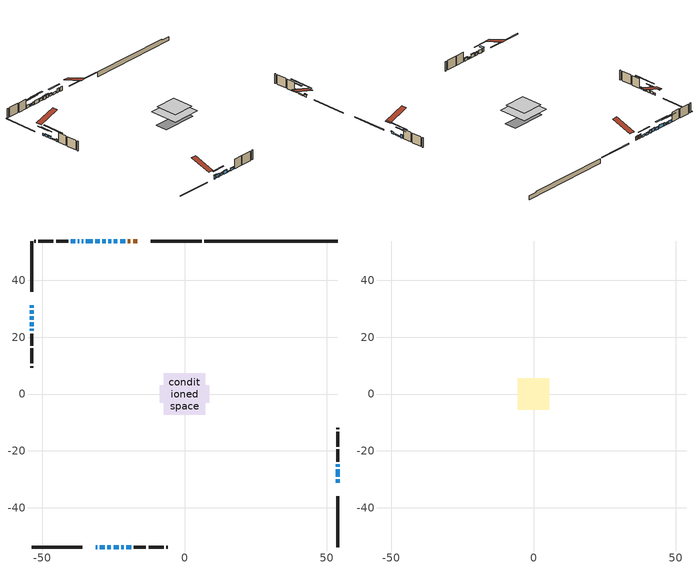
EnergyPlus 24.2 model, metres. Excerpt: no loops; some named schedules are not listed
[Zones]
conditioned space
 floor outside (Floor1 construction): -1.32,-1.32 -1.32,1.32 1.32,1.32 1.32,-1.32 z0.61
 floor outside (Floor2 construction): -0.57,-0.57 -0.57,0.57 0.57,0.57 0.57,-0.57 z0.61
 floor adiabatic (AdiabaticFloorConstruction): -7.26,-7.26 -7.26,7.26 7.26,7.26 7.26,-7.26 z3.05
 floor foundation (Slab1 construction): -8.63,-3.11 -8.63,3.11 8.63,3.11 8.63,-3.11 z-1.83
 wall outside (RimJoist1 construction): 6,53.87 -11.9,53.87 / -53.87,-53.87 -35.96,-53.87 / -53.87,53.87 -53.87,35.96 / 53.87,-53.87 53.87,-35.96 z0.61:0.91
 wall outside (AdiabaticWallConstruction 1): -16.6,53.87 -18.12,53.87 / -19.05,53.87 -19.9,53.87 z0.61:2.64
 wall outside (AdiabaticWallConstruction): -31.27,-53.87 -30.76,-53.87 / -29.83,-53.87 -28.05,-53.87 / 53.87,-25.55 53.87,-24.74 / -32.33,53.87 -34.72,53.87 z0.61:2.39; -20.83,53.87 -22.71,53.87 / -53.87,31.27 -53.87,30.4 / 53.87,-31.27 53.87,-30.05 / -23.64,53.87 -24.86,53.87 z0.61:1.63; -53.87,29.48 -53.87,28.26 / -29.88,53.87 -31.41,53.87 / -27.13,-53.87 -25.91,-53.87 / -20.43,-53.87 -18.8,-53.87 / -53.87,27.33 -53.87,26.11 / -53.87,22.93 -53.87,22.19 / -37.09,53.87 -37.6,53.87 z0.61:1.83; -25.78,53.87 -26.8,53.87 / -27.73,53.87 -28.95,53.87 / -24.98,-53.87 -23.2,-53.87 z0.61:2.13; -22.27,-53.87 -21.36,-53.87 z0.61:0.97; 53.87,-29.12 53.87,-26.48 / -53.87,25.18 -53.87,23.86 z0.61:1.12; -35.65,53.87 -36.16,53.87 / -38.52,53.87 -40,53.87 z0.61:2.08
 wall outside (Wall1 construction): -40.93,53.87 -45.21,53.87 / -17.87,-53.87 -13.59,-53.87 / -53.87,21.26 -53.87,16.97 / 53.87,-23.81 53.87,-19.53 z0.61:5.49
 wall outside (Wall2 construction): -46.14,53.87 -51.41,53.87 / -12.66,-53.87 -7.39,-53.87 / -53.87,16.04 -53.87,10.77 / 53.87,-18.6 53.87,-13.33 z0.61:5.49
 wall outside (Wall3 construction): -52.34,53.87 -52.94,53.87 / -6.46,-53.87 -5.86,-53.87 / -53.87,9.84 -53.87,9.25 / 53.87,-12.4 53.87,-11.8 z0.61:5.49
 wall foundation (FoundationWall1 construction): 6.93,53.87,-1.83 6.93,53.87,0.61 49.17,53.87,0.61 49.17,53.87,0.18 53.87,53.87,0.18 53.87,53.87,-1.83
 window (WindowConstruction 19): -31.27,-53.87 -30.76,-53.87 z0.61:2.39
 window (WindowConstruction 5): -20.83,53.87 -22.71,53.87 z0.61:1.62
 window (WindowConstruction 6): -29.83,-53.87 -28.06,-53.87 z0.61:2.39
 window (WindowConstruction 7): -53.87,31.27 -53.87,30.41 z0.61:1.62
 window (WindowConstruction 8): -53.87,29.48 -53.87,28.26 z0.61:1.83
 window (WindowConstruction 9): 53.87,-31.27 53.87,-30.05 z0.61:1.62
 window (WindowConstruction 10): -23.64,53.87 -24.86,53.87 z0.61:1.62
 window (WindowConstruction 11): -25.79,53.87 -26.8,53.87 z0.61:2.13
 window (WindowConstruction 12): -27.73,53.87 -28.95,53.87 z0.61:2.13
 window (WindowConstruction 13): -29.88,53.87 -31.4,53.87 z0.61:1.83
 window (WindowConstruction 14): -27.13,-53.87 -25.91,-53.87 z0.61:1.83
 window (WindowConstruction 15): -24.98,-53.87 -23.2,-53.87 z0.61:2.13
 window (WindowConstruction 16): -22.27,-53.87 -21.36,-53.87 z0.61:0.97
 window (WindowConstruction 17): -20.43,-53.87 -18.8,-53.87 z0.61:1.83
 window (WindowConstruction 18): -53.87,27.33 -53.87,26.11 z0.61:1.83
 window (WindowConstruction 21): 53.87,-29.12 53.87,-26.48 z0.61:1.12
 window (WindowConstruction 22): -53.87,25.18 -53.87,23.86 z0.61:1.12
 window (WindowConstruction 20): -53.87,22.93 -53.87,22.19 z0.61:1.83
 window (WindowConstruction): 53.87,-25.55 53.87,-24.74 z0.61:2.39
 window (WindowConstruction 1): -32.33,53.87 -34.72,53.87 z0.61:2.39
 window (WindowConstruction 2): -35.65,53.87 -36.16,53.87 z0.61:2.08
 window (WindowConstruction 3): -37.09,53.87 -37.6,53.87 z0.61:1.83
 window (WindowConstruction 4): -38.53,53.87 -40,53.87 z0.61:2.08
 door (Door): -16.6,53.87 -18.12,53.87 z0.61:2.64
 door (Door 1): -19.05,53.87 -19.9,53.87 z0.61:2.64
 ceiling adiabatic (AdiabaticFloorConstruction): 7.26,-7.26 7.26,7.26 -7.26,7.26 -7.26,-7.26 z3.05
attic - vented
 floor to conditioned space (Floor3 construction Reversed): -5.53,-5.53 -5.53,5.53 5.53,5.53 5.53,-5.53 z5.49
 roof outside (Roof1 construction): -15.67,53.87,5.49 -15.67,43.09,9.08 -12.83,43.09,9.08 -12.83,53.87,5.49; -32.2,-53.87,5.49 -32.2,-43.09,9.08 -35.04,-43.09,9.08 -35.04,-53.87,5.49; -53.87,32.2,5.49 -43.09,32.2,9.08 -43.09,35.04,9.08 -53.87,35.04,5.49; 53.87,-32.2,5.49 43.09,-32.2,9.08 43.09,-35.04,9.08 53.87,-35.04,5.49
shading: -30.46,-53.87 -31.57,-53.87 -31.57,-56 -30.46,-56 z2.69; -25.35,53.87 -18.19,53.87 -18.19,54.28 -25.35,54.28 z4.26; -25.42,-53.87 -32.47,-53.87 -32.47,-54.28 -25.42,-54.28 z5.03; -53.87,27.77 -53.87,33.91 -54.28,33.91 -54.28,27.77 z4.26; -53.87,25.62 -53.87,32.12 -54.28,32.12 -54.28,25.62 z4.47; 53.87,-29.85 53.87,-31.47 54.28,-31.47 54.28,-29.85 z1.83; -25.06,53.87 -23.44,53.87 -23.44,54.28 -25.06,54.28 z1.83; -27,53.87 -25.58,53.87 -25.58,54.28 -27,54.28 z2.34; -29.15,53.87 -27.53,53.87 -27.53,54.28 -29.15,54.28 z2.34; -31.61,53.87 -29.68,53.87 -29.68,54.28 -31.61,54.28 z2.03; -25.71,-53.87 -27.33,-53.87 -27.33,-54.28 -25.71,-54.28 z2.03; -23,-53.87 -25.18,-53.87 -25.18,-54.28 -23,-54.28 z2.34; -21.16,-53.87 -22.47,-53.87 -22.47,-54.28 -21.16,-54.28 z1.17; -18.6,-53.87 -20.63,-53.87 -20.63,-54.28 -18.6,-54.28 z2.03; -53.87,25.91 -53.87,27.53 -54.28,27.53 -54.28,25.91 z2.03; 53.87,-21.4 53.87,-34.2 54.28,-34.2 54.28,-21.4 z6.2; -53.87,18.78 -53.87,30.26 -54.28,30.26 -54.28,18.78 z6.2; 53.87,-22.1 53.87,-28.19 54.28,-28.19 54.28,-22.1 z5.03; -37.36,53.87 -29.69,53.87 -29.69,54.28 -37.36,54.28 z5.03; -38.8,53.87 -33.01,53.87 -33.01,54.28 -38.8,54.28 z4.72; -40.24,53.87 -34.45,53.87 -34.45,54.28 -40.24,54.28 z4.47; -42.64,53.87 -35.89,53.87 -35.89,54.28 -42.64,54.28 z4.72
[Building]
Building 1: Terrain=Suburbs
[Site:Location]
Edmonton Intl AP_AB: Latitude {deg}=53.31; Longitude {deg}=-113.58; Time Zone {hr}=-7; Elevation {m}=723; Keep Site Location Information=Yes
[Site:GroundTemperature:Shallow]
-1.56185, -3.61833, -3.78302, -2.80711, 1.11059, 5.01004, 8.39065, 10.5322, 10.7141, 8.97234, 5.67794, 1.89811
[Site:WaterMainsTemperature]
Calculation Method=Schedule; Temperature Schedule=mains temperature schedule
[Material] Roughness=Rough; Thermal Absorptance=0.9
Name | Thickness {m} | Conductivity {W/m-K} | Density {kg/m3} | Specific Heat {J/kg-K} | Solar Absorptance | Visible Absorptance
asphalt or fiberglass shingles | 0.00635 | 0.162714 | 1121.4 | 1465.45 | 0.4 | 0.4
ceiling loosefill ins | 0.169333 | 0.0480833 | 16.02 | 1046.75 | 0.7 | 0.7
ceiling stud and cavity | 0.1397 | 0.505323 | 65.682 | 1177.47 | 0.7 | 0.7
concrete 4.0 in. | 0.1016 | 1.803125 | 2242.8 | 837.4 | 0.7 | 0.7
concrete 8.0 in. | 0.2032 | 1.803125 | 2242.8 | 837.4 | 0.7 | 0.7
door material | 0.04445 | 0.053851 | 512.64 | 1214.23 | 0.7 | 0.7
exterior vertical ins | 0.0457291 | 0.029427 | 32.04 | 1214.23 | 0.7 | 0.7
floor covering | 0.0127 | 0.0433444 | 54.468 | 1339.84 | 0.6 | 0.6
floor rigid ins; rim joist rigid ins; wall rigid ins | 0.051816 | 0.029427 | 32.04 | 1214.23 | 0.7 | 0.7
floor rigid ins 1; wall rigid ins 1 | 0.512978 | 0.029427 | 32.04 | 1214.23 | 0.7 | 0.7
floor stud and cavity | 0.1397 | 0.0907547 | 92.3553 | 1139.71 | 0.7 | 0.7
floor stud and cavity 1 | 0.1397 | 0.0822835 | 92.3553 | 1139.71 | 0.7 | 0.7
floor stud and cavity 2 | 0.1397 | 1.75129 | 37.0049 | 1207.88 | 0.7 | 0.7
furniture material conditioned space 1 | 0.1524 | 0.115458 | 640.8 | 1214.23 | 0.6 | 0.6
gypsum board | 0.0127 | 0.160291 | 801 | 837.4 | 0.6 | 0.6
gypsum board 1 | 0.0127 | 0.160291 | 801 | 837.4 | 0.7 | 0.7
osb sheathing 0.5 in. | 0.0127 | 0.115458 | 512.64 | 1214.23 | 0.7 | 0.7
osb sheathing 0.75 in. | 0.01905 | 0.115458 | 512.64 | 1214.23 | 0.7 | 0.7
osb sheathing 2.0 in. | 0.0508 | 0.115458 | 512.64 | 1214.23 | 0.7 | 0.7
rim joist stud and cavity | 0.0508 | 0.0449671 | 125.044 | 1163.47 | 0.6 | 0.6
wall stud and cavity | 0.1397 | 0.255113 | 139.0536 | 1170.24 | 0.7 | 0.7
wall stud and cavity 1 | 0.1397 | 0.252675 | 139.0536 | 1170.24 | 0.7 | 0.7
wall stud and cavity 2 | 0.1397 | 0.492811 | 139.0536 | 1170.24 | 0.7 | 0.7
wall stud and cavity 3 | 0.0889 | 0.380278 | 52.3479 | 1209.89 | 0.7 | 0.7
wall stud and cavity 4 | 0.0889 | 0.391764 | 83.0341 | 1211.67 | 0.7 | 0.7
wood siding | 0.0254 | 0.102417 | 544.68 | 1172.36 | 0.4 | 0.4
wood siding 1; wood siding 2; wood siding 3 | 0.0254 | 0.102417 | 544.68 | 1172.36 | 0.7 | 0.7
[WindowMaterial:SimpleGlazingSystem]
Name | U-Factor {W/m2-K} | Solar Heat Gain Coefficient
WindowMaterial | 3.00991 | 0.59
WindowMaterial 1 | 2.87988 | 0.7
WindowMaterial 10 | 2.98152 | 0.61
WindowMaterial 11 | 2.91111 | 0.68
WindowMaterial 12 | 2.94859 | 0.64
WindowMaterial 13 | 2.92076 | 0.67
WindowMaterial 14 | 2.89521 | 0.69
WindowMaterial 15 | 3.03943 | 0.54
WindowMaterial 16 | 2.95994 | 0.59
WindowMaterial 17 | 2.98606 | 0.56
WindowMaterial 18 | 3.33412 | 0.5
WindowMaterial 19 | 3.310274 | 0.62
WindowMaterial 2 | 3.003662 | 0.51
WindowMaterial 20 | 3.02808 | 0.47
WindowMaterial 3 | 3.006501 | 0.5
WindowMaterial 4 | 2.90373 | 0.68
WindowMaterial 5 | 2.91452 | 0.67
WindowMaterial 6 | 2.88953 | 0.69
WindowMaterial 7 | 3.01559 | 0.52
WindowMaterial 8 | 2.93496 | 0.6
WindowMaterial 9 | 2.929848 | 0.66
[Construction]
AdiabaticFloorConstruction: floor stud and cavity 2, floor rigid ins 1, osb sheathing 0.75 in., floor covering
AdiabaticWallConstruction: wood siding 2, wall rigid ins 1, wall stud and cavity 3, gypsum board
AdiabaticWallConstruction 1: wood siding 3, wall rigid ins 1, wall stud and cavity 3, gypsum board
Door; Door 1: door material
Floor1 construction: floor stud and cavity, floor rigid ins, osb sheathing 0.75 in., floor covering
Floor2 construction: floor stud and cavity 1, floor rigid ins, osb sheathing 0.75 in., floor covering
Floor3 construction Reversed: gypsum board, ceiling stud and cavity, ceiling loosefill ins
FoundationWall1 construction: concrete 8.0 in., gypsum board 1
furniture construction conditioned space 1: furniture material conditioned space 1
PartitionWallConstruction: gypsum board, wall stud and cavity 4, gypsum board
RimJoist1 construction: wood siding 1, rim joist rigid ins, osb sheathing 2.0 in., rim joist stud and cavity
Roof1 construction: asphalt or fiberglass shingles
Slab1 construction: concrete 4.0 in.
Wall1 construction: wood siding, wall rigid ins, osb sheathing 0.5 in., wall stud and cavity, gypsum board
Wall2 construction: wood siding, wall rigid ins, osb sheathing 0.5 in., wall stud and cavity 1, gypsum board
Wall3 construction: wood siding, wall rigid ins, osb sheathing 0.5 in., wall stud and cavity 2, gypsum board
WindowConstruction: WindowMaterial
WindowConstruction 1: WindowMaterial 1
WindowConstruction 10; WindowConstruction 9: WindowMaterial 9
WindowConstruction 11: WindowMaterial 10
WindowConstruction 12: WindowMaterial 11
WindowConstruction 13: WindowMaterial 12
WindowConstruction 14: WindowMaterial 13
WindowConstruction 15: WindowMaterial 14
WindowConstruction 16: WindowMaterial 15
WindowConstruction 17: WindowMaterial 16
WindowConstruction 18: WindowMaterial 17
WindowConstruction 19: WindowMaterial 18
WindowConstruction 2: WindowMaterial 2
WindowConstruction 20: WindowMaterial 19
WindowConstruction 21; WindowConstruction 22: WindowMaterial 20
WindowConstruction 3: WindowMaterial 3
WindowConstruction 4: WindowMaterial 4
WindowConstruction 5: WindowMaterial 5
WindowConstruction 6: WindowMaterial 6
WindowConstruction 7: WindowMaterial 7
WindowConstruction 8: WindowMaterial 8
[Zone] Multiplier=1; Part of Total Floor Area=Yes
Name | Volume {m3}
attic - vented | 71.3621
conditioned space | 877.4
[Space]
Name | Zone | Volume {m3}
attic - vented 1 | attic - vented | 71.3621
conditioned space 1 | conditioned space | 877.4
[ZoneInfiltration:EffectiveLeakageArea]
infil attic - vented 1: Zone or Space=attic - vented 1; Schedule=Always On Discrete; Effective Air Leakage Area {cm2}=4257.04; Stack Coefficient=0.000249768; Wind Coefficient=1.0678e-05
[ZoneMixing]
whole house fan mix: Zone or Space=attic - vented; Schedule=Always On Continuous; Design Flow Rate Calculation Method=Flow/Zone; Design Flow Rate {m3/s}=0; Source Zone or Space=conditioned space
[SurfaceProperty:ExposedFoundationPerimeter]
Slab1: Exposed Perimeter Calculation Method=TotalExposedPerimeter; Total Exposed Perimeter {m}=46.939
[InternalMass] Zone or ZoneList=conditioned space; Space or SpaceList=conditioned space 1
Name | Construction | Surface Area {m2}
furniture mass conditioned space 1 | furniture construction conditioned space 1 | 130.572
partition wall mass | PartitionWallConstruction | 326.429
[Lights]
interior lighting: Zone or ZoneList or Space or SpaceList=conditioned space 1; Schedule=interior lighting schedule; Design Level Calculation Method=LightingLevel; Lighting Level {W}=343.2; Return Air Fraction=0; Fraction Radiant=0.6; Fraction Visible=0.2; Fraction Replaceable=1
[People]
occupants: Zone or ZoneList or Space or SpaceList=conditioned space 1; Number of People Schedule=occupants schedule; Number of People Calculation Method=People; Number of People=3; Fraction Radiant=0.314171; Sensible Heat Fraction=0.56303; Activity Level Schedule=occupants activity schedule; Carbon Dioxide Generation Rate {m3/s-W}=0; Enable ASHRAE 55 Comfort Warnings=No; Mean Radiant Temperature Calculation Type=EnclosureAveraged
[ElectricEquipment] Zone or ZoneList or Space or SpaceList=conditioned space 1; Design Level Calculation Method=EquipmentLevel
Name | Schedule | Design Level {W} | Fraction Latent | Fraction Radiant | Fraction Lost
clothes dryer | clothes dryer schedule | 140.772 | 0.015 | 0.081 | 0.85
clothes washer | clothes washer schedule | 32.1985 | 0.03 | 0.162 | 0.7
cooking range | cooking range schedule | 215.147 | 0.08 | 0.432 | 0.2
dishwasher | dishwasher schedule | 66.8632 | 0.3 | 0.18 | 0.4
fridge | fridge schedule | 72.9452 | 0 | 0.6 | 0
mech vent bath fan 0 | mech vent bath fan 0 schedule | 50.2 | 0 | 0 | 1
mech vent bath fan 1 | mech vent bath fan 1 schedule | 50.2 | 0 | 0 | 1
mech vent house fan | mech vent house fan schedule | 0 | 0 | 0 | 1
mech vent house fan cfis | mech vent house fan cfis schedule | 0 | 0 | 0 | 0
mech vent range fan 0 | mech vent range fan 0 schedule | 57 | 0 | 0 | 1
misc plug loads | misc plug loads schedule | 494.7 | 0.045 | 0.513 | 0.1
whole house fan | Always On Discrete | 0 | 0 | 0 | 1
[OtherEquipment] Zone or ZoneList or Space or SpaceList=conditioned space 1; Design Level Calculation Method=EquipmentLevel
Name | Fuel Type | Schedule | Design Level {W} | Fraction Latent | Fraction Radiant | Fraction Lost
clothes dryer 1 | Electricity | clothes dryer schedule | 0 | 0.015 | 0.081 | 0.85
cooking range 1 | Electricity | cooking range schedule | 0 | 0.08 | 0.432 | 0.2
general water use latent | None | general water use schedule | 62.594 | 1 | 0 | 0
general water use sensible | None | general water use schedule | -61.6891 | 0 | 0.6 | 0
mech vent house fan latent load | None | Always On Discrete | 0 | 1 | 0 | 0
mech vent house fan sensible load | None | Always On Discrete | 0 | 0 | 0 | 0
water heater energy adjustment1; water heater energy adjustment2 | NaturalGas | Always On Discrete | 0.01 | 0 | 0 | 1
[ZoneInfiltration:DesignFlowRate] Zone or ZoneList or Space or SpaceList=conditioned space 1; Schedule=Always On Discrete; Design Flow Rate Calculation Method=Flow/Zone; Design Flow Rate {m3/s}=0
infil flow; natural vent flow; whole house fan flow
[Foundation:Kiva]
Foundation Kiva 1: Initial Indoor Air Temperature {C}=18; Wall Height Above Grade {m}=0.609996; Wall Depth Below Slab {m}=0.2032; Custom Block Material Name 1=exterior vertical ins; Custom Block Depth 1 {m}=2.43998; Custom Block X Position 1 {m}=0.2159; Custom Block Z Position 1 {m}=0
[Foundation:Kiva:Settings]
Soil Conductivity {W/m-K}=0.849921; Soil Density {kg/m3}=1842.3; Soil Specific Heat {J/kg-K}=418.7; Ground Solar Absorptivity=0.9; Ground Thermal Absorptivity=0.9; Ground Surface Roughness {m}=0.03; Far-Field Width {m}=40; Deep-Ground Boundary Condition=ZeroFlux; Deep-Ground Depth {m}=40; Minimum Cell Dimension {m}=0.2; Maximum Cell Growth Coefficient=3; Simulation Timestep=Timestep
[Exterior:Lights]
exterior lighting: Schedule=exterior lighting schedule; Design Level {W}=75.6
[Schedule:Constant]
Name | Hourly Value
Always On Continuous; mech vent house fan schedule; mech vent house fan cfis schedule; Always On Discrete | 1
occupants activity schedule | 117.228
fridge schedule | 0
[Schedule:Week:Daily]
interior lighting schedule Week Rule - Jan1-Jan27: interior lighting schedule day, interior lighting schedule day, interior lighting schedule day, interior lighting schedule day, interior lighting schedule day, interior lighting schedule day, interior lighting schedule day, interior lighting schedule default day, interior lighting schedule default day, interior lighting schedule default day, interior lighting schedule default day, interior lighting schedule default day
interior lighting schedule Week Rule - Jan28-Feb3: interior lighting schedule day, interior lighting schedule day, interior lighting schedule day, interior lighting schedule day, interior lighting schedule day 1, interior lighting schedule day 1, interior lighting schedule day 1, interior lighting schedule default day, interior lighting schedule default day, interior lighting schedule default day, interior lighting schedule default day, interior lighting schedule default day
interior lighting schedule Week Rule - Feb4-Feb24: interior lighting schedule day 1, interior lighting schedule day 1, interior lighting schedule day 1, interior lighting schedule day 1, interior lighting schedule day 1, interior lighting schedule day 1, interior lighting schedule day 1, interior lighting schedule default day, interior lighting schedule default day, interior lighting schedule default day, interior lighting schedule default day, interior lighting schedule default day
interior lighting schedule Week Rule - Feb25-Mar3: interior lighting schedule day 1, interior lighting schedule day 1, interior lighting schedule day 1, interior lighting schedule day 1, interior lighting schedule day 2, interior lighting schedule day 2, interior lighting schedule day 2, interior lighting schedule default day, interior lighting schedule default day, interior lighting schedule default day, interior lighting schedule default day, interior lighting schedule default day
interior lighting schedule Week Rule - Mar4-Mar31: interior lighting schedule day 2, interior lighting schedule day 2, interior lighting schedule day 2, interior lighting schedule day 2, interior lighting schedule day 2, interior lighting schedule day 2, interior lighting schedule day 2, interior lighting schedule default day, interior lighting schedule default day, interior lighting schedule default day, interior lighting schedule default day, interior lighting schedule default day
interior lighting schedule Week Rule - Apr1-Apr28: interior lighting schedule day 3, interior lighting schedule day 3, interior lighting schedule day 3, interior lighting schedule day 3, interior lighting schedule day 3, interior lighting schedule day 3, interior lighting schedule day 3, interior lighting schedule default day, interior lighting schedule default day, interior lighting schedule default day, interior lighting schedule default day, interior lighting schedule default day
interior lighting schedule Week Rule - Apr29-May5: interior lighting schedule day 3, interior lighting schedule day 3, interior lighting schedule day 4, interior lighting schedule day 4, interior lighting schedule day 4, interior lighting schedule day 4, interior lighting schedule day 4, interior lighting schedule default day, interior lighting schedule default day, interior lighting schedule default day, interior lighting schedule default day, interior lighting schedule default day
interior lighting schedule Week Rule - May6-May26: interior lighting schedule day 4, interior lighting schedule day 4, interior lighting schedule day 4, interior lighting schedule day 4, interior lighting schedule day 4, interior lighting schedule day 4, interior lighting schedule day 4, interior lighting schedule default day, interior lighting schedule default day, interior lighting schedule default day, interior lighting schedule default day, interior lighting schedule default day
interior lighting schedule Week Rule - May27-Jun2: interior lighting schedule day 4, interior lighting schedule day 4, interior lighting schedule day 4, interior lighting schedule day 4, interior lighting schedule day 4, interior lighting schedule day 5, interior lighting schedule day 5, interior lighting schedule default day, interior lighting schedule default day, interior lighting schedule default day, interior lighting schedule default day, interior lighting schedule default day
interior lighting schedule Week Rule - Jun3-Jun30: interior lighting schedule day 5, interior lighting schedule day 5, interior lighting schedule day 5, interior lighting schedule day 5, interior lighting schedule day 5, interior lighting schedule day 5, interior lighting schedule day 5, interior lighting schedule default day, interior lighting schedule default day, interior lighting schedule default day, interior lighting schedule default day, interior lighting schedule default day
interior lighting schedule Week Rule - Jul1-Jul28: interior lighting schedule day 6, interior lighting schedule day 6, interior lighting schedule day 6, interior lighting schedule day 6, interior lighting schedule day 6, interior lighting schedule day 6, interior lighting schedule day 6, interior lighting schedule default day, interior lighting schedule default day, interior lighting schedule default day, interior lighting schedule default day, interior lighting schedule default day
interior lighting schedule Week Rule - Jul29-Aug4: interior lighting schedule day 6, interior lighting schedule day 6, interior lighting schedule day 6, interior lighting schedule day 7, interior lighting schedule day 7, interior lighting schedule day 7, interior lighting schedule day 7, interior lighting schedule default day, interior lighting schedule default day, interior lighting schedule default day, interior lighting schedule default day, interior lighting schedule default day
interior lighting schedule Week Rule - Aug5-Aug25: interior lighting schedule day 7, interior lighting schedule day 7, interior lighting schedule day 7, interior lighting schedule day 7, interior lighting schedule day 7, interior lighting schedule day 7, interior lighting schedule day 7, interior lighting schedule default day, interior lighting schedule default day, interior lighting schedule default day, interior lighting schedule default day, interior lighting schedule default day
interior lighting schedule Week Rule - Aug26-Sep1: interior lighting schedule day 7, interior lighting schedule day 7, interior lighting schedule day 7, interior lighting schedule day 7, interior lighting schedule day 7, interior lighting schedule day 7, interior lighting schedule day 8, interior lighting schedule default day, interior lighting schedule default day, interior lighting schedule default day, interior lighting schedule default day, interior lighting schedule default day
interior lighting schedule Week Rule - Sep2-Sep29: interior lighting schedule day 8, interior lighting schedule day 8, interior lighting schedule day 8, interior lighting schedule day 8, interior lighting schedule day 8, interior lighting schedule day 8, interior lighting schedule day 8, interior lighting schedule default day, interior lighting schedule default day, interior lighting schedule default day, interior lighting schedule default day, interior lighting schedule default day
interior lighting schedule Week Rule - Sep30-Oct6: interior lighting schedule day 8, interior lighting schedule day 9, interior lighting schedule day 9, interior lighting schedule day 9, interior lighting schedule day 9, interior lighting schedule day 9, interior lighting schedule day 9, interior lighting schedule default day, interior lighting schedule default day, interior lighting schedule default day, interior lighting schedule default day, interior lighting schedule default day
interior lighting schedule Week Rule - Oct7-Oct27: interior lighting schedule day 9, interior lighting schedule day 9, interior lighting schedule day 9, interior lighting schedule day 9, interior lighting schedule day 9, interior lighting schedule day 9, interior lighting schedule day 9, interior lighting schedule default day, interior lighting schedule default day, interior lighting schedule default day, interior lighting schedule default day, interior lighting schedule default day
interior lighting schedule Week Rule - Oct28-Nov3: interior lighting schedule day 9, interior lighting schedule day 9, interior lighting schedule day 9, interior lighting schedule day 9, interior lighting schedule day 10, interior lighting schedule day 10, interior lighting schedule day 10, interior lighting schedule default day, interior lighting schedule default day, interior lighting schedule default day, interior lighting schedule default day, interior lighting schedule default day
interior lighting schedule Week Rule - Nov4-Nov24: interior lighting schedule day 10, interior lighting schedule day 10, interior lighting schedule day 10, interior lighting schedule day 10, interior lighting schedule day 10, interior lighting schedule day 10, interior lighting schedule day 10, interior lighting schedule default day, interior lighting schedule default day, interior lighting schedule default day, interior lighting schedule default day, interior lighting schedule default day
interior lighting schedule Week Rule - Nov25-Dec1: interior lighting schedule day 10, interior lighting schedule day 10, interior lighting schedule day 10, interior lighting schedule day 10, interior lighting schedule day 10, interior lighting schedule day 10, interior lighting schedule day 11, interior lighting schedule default day, interior lighting schedule default day, interior lighting schedule default day, interior lighting schedule default day, interior lighting schedule default day
interior lighting schedule Week Rule - Dec2-Dec31: interior lighting schedule day 11, interior lighting schedule day 11, interior lighting schedule day 11, interior lighting schedule day 11, interior lighting schedule day 11, interior lighting schedule day 11, interior lighting schedule day 11, interior lighting schedule default day, interior lighting schedule default day, interior lighting schedule default day, interior lighting schedule default day, interior lighting schedule default day
occupants schedule Week Rule - Jan1-Dec31: occupants schedule day, occupants schedule day, occupants schedule day, occupants schedule day, occupants schedule day, occupants schedule day, occupants schedule day, occupants schedule default day, occupants schedule default day, occupants schedule default day, occupants schedule default day, occupants schedule default day
clothes dryer schedule Week Rule - Jan1-Dec31: clothes dryer schedule day, clothes dryer schedule day, clothes dryer schedule day, clothes dryer schedule day, clothes dryer schedule day, clothes dryer schedule day, clothes dryer schedule day, clothes dryer schedule default day, clothes dryer schedule default day, clothes dryer schedule default day, clothes dryer schedule default day, clothes dryer schedule default day
clothes washer schedule Week Rule - Jan1-Dec31: clothes washer schedule day, clothes washer schedule day, clothes washer schedule day, clothes washer schedule day, clothes washer schedule day, clothes washer schedule day, clothes washer schedule day, clothes washer schedule default day, clothes washer schedule default day, clothes washer schedule default day, clothes washer schedule default day, clothes washer schedule default day
cooking range schedule Week Rule - Jan1-Dec31: cooking range schedule day, cooking range schedule day, cooking range schedule day, cooking range schedule day, cooking range schedule day, cooking range schedule day, cooking range schedule day, cooking range schedule default day, cooking range schedule default day, cooking range schedule default day, cooking range schedule default day, cooking range schedule default day
dishwasher schedule Week Rule - Jan1-Dec31: dishwasher schedule day, dishwasher schedule day, dishwasher schedule day, dishwasher schedule day, dishwasher schedule day, dishwasher schedule day, dishwasher schedule day, dishwasher schedule default day, dishwasher schedule default day, dishwasher schedule default day, dishwasher schedule default day, dishwasher schedule default day
mech vent bath fan 0 schedule Week Rule - Jan1-Dec31: mech vent bath fan 0 schedule day, mech vent bath fan 0 schedule day, mech vent bath fan 0 schedule day, mech vent bath fan 0 schedule day, mech vent bath fan 0 schedule day, mech vent bath fan 0 schedule day, mech vent bath fan 0 schedule day, mech vent bath fan 0 schedule default day, mech vent bath fan 0 schedule default day, mech vent bath fan 0 schedule default day, mech vent bath fan 0 schedule default day, mech vent bath fan 0 schedule default day
mech vent bath fan 1 schedule Week Rule - Jan1-Dec31: mech vent bath fan 1 schedule day, mech vent bath fan 1 schedule day, mech vent bath fan 1 schedule day, mech vent bath fan 1 schedule day, mech vent bath fan 1 schedule day, mech vent bath fan 1 schedule day, mech vent bath fan 1 schedule day, mech vent bath fan 1 schedule default day, mech vent bath fan 1 schedule default day, mech vent bath fan 1 schedule default day, mech vent bath fan 1 schedule default day, mech vent bath fan 1 schedule default day
mech vent range fan 0 schedule Week Rule - Jan1-Dec31: mech vent range fan 0 schedule day, mech vent range fan 0 schedule day, mech vent range fan 0 schedule day, mech vent range fan 0 schedule day, mech vent range fan 0 schedule day, mech vent range fan 0 schedule day, mech vent range fan 0 schedule day, mech vent range fan 0 schedule default day, mech vent range fan 0 schedule default day, mech vent range fan 0 schedule default day, mech vent range fan 0 schedule default day, mech vent range fan 0 schedule default day
misc plug loads schedule Week Rule - Jan1-Dec31: misc plug loads schedule day, misc plug loads schedule day, misc plug loads schedule day, misc plug loads schedule day, misc plug loads schedule day, misc plug loads schedule day, misc plug loads schedule day, misc plug loads schedule default day, misc plug loads schedule default day, misc plug loads schedule default day, misc plug loads schedule default day, misc plug loads schedule default day
general water use schedule Week Rule - Jan1-Dec31: general water use schedule day, general water use schedule day, general water use schedule day, general water use schedule day, general water use schedule day, general water use schedule day, general water use schedule day, general water use schedule default day, general water use schedule default day, general water use schedule default day, general water use schedule default day, general water use schedule default day
exterior lighting schedule Week Rule - Jan1-Jan27: exterior lighting schedule day, exterior lighting schedule day, exterior lighting schedule day, exterior lighting schedule day, exterior lighting schedule day, exterior lighting schedule day, exterior lighting schedule day, exterior lighting schedule default day, exterior lighting schedule default day, exterior lighting schedule default day, exterior lighting schedule default day, exterior lighting schedule default day
exterior lighting schedule Week Rule - Jan28-Feb3: exterior lighting schedule day, exterior lighting schedule day, exterior lighting schedule day, exterior lighting schedule day, exterior lighting schedule day 1, exterior lighting schedule day 1, exterior lighting schedule day 1, exterior lighting schedule default day, exterior lighting schedule default day, exterior lighting schedule default day, exterior lighting schedule default day, exterior lighting schedule default day
exterior lighting schedule Week Rule - Feb4-Feb24: exterior lighting schedule day 1, exterior lighting schedule day 1, exterior lighting schedule day 1, exterior lighting schedule day 1, exterior lighting schedule day 1, exterior lighting schedule day 1, exterior lighting schedule day 1, exterior lighting schedule default day, exterior lighting schedule default day, exterior lighting schedule default day, exterior lighting schedule default day, exterior lighting schedule default day
exterior lighting schedule Week Rule - Feb25-Mar3: exterior lighting schedule day 1, exterior lighting schedule day 1, exterior lighting schedule day 1, exterior lighting schedule day 1, exterior lighting schedule day 2, exterior lighting schedule day 2, exterior lighting schedule day 2, exterior lighting schedule default day, exterior lighting schedule default day, exterior lighting schedule default day, exterior lighting schedule default day, exterior lighting schedule default day
exterior lighting schedule Week Rule - Mar4-Mar31: exterior lighting schedule day 2, exterior lighting schedule day 2, exterior lighting schedule day 2, exterior lighting schedule day 2, exterior lighting schedule day 2, exterior lighting schedule day 2, exterior lighting schedule day 2, exterior lighting schedule default day, exterior lighting schedule default day, exterior lighting schedule default day, exterior lighting schedule default day, exterior lighting schedule default day
exterior lighting schedule Week Rule - Apr1-Apr28: exterior lighting schedule day 3, exterior lighting schedule day 3, exterior lighting schedule day 3, exterior lighting schedule day 3, exterior lighting schedule day 3, exterior lighting schedule day 3, exterior lighting schedule day 3, exterior lighting schedule default day, exterior lighting schedule default day, exterior lighting schedule default day, exterior lighting schedule default day, exterior lighting schedule default day
[Schedule:Year]
interior lighting schedule: interior lighting schedule Week Rule - Jan1-Jan27, 1, 1, 1, 27, interior lighting schedule Week Rule - Jan28-Feb3, 1, 28, 2, 3, interior lighting schedule Week Rule - Feb4-Feb24, 2, 4, 2, 24, interior lighting schedule Week Rule - Feb25-Mar3, 2, 25, 3, 3, interior lighting schedule Week Rule - Mar4-Mar31, 3, 4, 3, 31, interior lighting schedule Week Rule - Apr1-Apr28, 4, 1, 4, 28, interior lighting schedule Week Rule - Apr29-May5, 4, 29, 5, 5, interior lighting schedule Week Rule - May6-May26, 5, 6, 5, 26, interior lighting schedule Week Rule - May27-Jun2, 5, 27, 6, 2, interior lighting schedule Week Rule - Jun3-Jun30, 6, 3, 6, 30, interior lighting schedule Week Rule - Jul1-Jul28, 7, 1, 7, 28, interior lighting schedule Week Rule - Jul29-Aug4, 7, 29, 8, 4, interior lighting schedule Week Rule - Aug5-Aug25, 8, 5, 8, 25, interior lighting schedule Week Rule - Aug26-Sep1, 8, 26, 9, 1, interior lighting schedule Week Rule - Sep2-Sep29, 9, 2, 9, 29, interior lighting schedule Week Rule - Sep30-Oct6, 9, 30, 10, 6, interior lighting schedule Week Rule - Oct7-Oct27, 10, 7, 10, 27, interior lighting schedule Week Rule - Oct28-Nov3, 10, 28, 11, 3, interior lighting schedule Week Rule - Nov4-Nov24, 11, 4, 11, 24, interior lighting schedule Week Rule - Nov25-Dec1, 11, 25, 12, 1, interior lighting schedule Week Rule - Dec2-Dec31, 12, 2, 12, 31
occupants schedule: occupants schedule Week Rule - Jan1-Dec31, 1, 1, 12, 31
clothes dryer schedule: clothes dryer schedule Week Rule - Jan1-Dec31, 1, 1, 12, 31
clothes washer schedule: clothes washer schedule Week Rule - Jan1-Dec31, 1, 1, 12, 31
cooking range schedule: cooking range schedule Week Rule - Jan1-Dec31, 1, 1, 12, 31
dishwasher schedule: dishwasher schedule Week Rule - Jan1-Dec31, 1, 1, 12, 31
mech vent bath fan 0 schedule: mech vent bath fan 0 schedule Week Rule - Jan1-Dec31, 1, 1, 12, 31
mech vent bath fan 1 schedule: mech vent bath fan 1 schedule Week Rule - Jan1-Dec31, 1, 1, 12, 31
mech vent range fan 0 schedule: mech vent range fan 0 schedule Week Rule - Jan1-Dec31, 1, 1, 12, 31
misc plug loads schedule: misc plug loads schedule Week Rule - Jan1-Dec31, 1, 1, 12, 31
general water use schedule: general water use schedule Week Rule - Jan1-Dec31, 1, 1, 12, 31
exterior lighting schedule: exterior lighting schedule Week Rule - Jan1-Jan27, 1, 1, 1, 27, exterior lighting schedule Week Rule - Jan28-Feb3, 1, 28, 2, 3, exterior lighting schedule Week Rule - Feb4-Feb24, 2, 4, 2, 24, exterior lighting schedule Week Rule - Feb25-Mar3, 2, 25, 3, 3, exterior lighting schedule Week Rule - Mar4-Mar31, 3, 4, 3, 31, exterior lighting schedule Week Rule - Apr1-Apr28, 4, 1, 4, 28, exterior lighting schedule Week Rule - Apr29-May5, 4, 29, 5, 5, exterior lighting schedule Week Rule - May6-May26, 5, 6, 5, 26, exterior lighting schedule Week Rule - May27-Jun2, 5, 27, 6, 2, exterior lighting schedule Week Rule - Jun3-Jun30, 6, 3, 6, 30, exterior lighting schedule Week Rule - Jul1-Jul28, 7, 1, 7, 28, exterior lighting schedule Week Rule - Jul29-Aug4, 7, 29, 8, 4, exterior lighting schedule Week Rule - Aug5-Aug25, 8, 5, 8, 25, exterior lighting schedule Week Rule - Aug26-Sep1, 8, 26, 9, 1, exterior lighting schedule Week Rule - Sep2-Sep29, 9, 2, 9, 29, exterior lighting schedule Week Rule - Sep30-Oct6, 9, 30, 10, 6, exterior lighting schedule Week Rule - Oct7-Oct27, 10, 7, 10, 27, exterior lighting schedule Week Rule - Oct28-Nov3, 10, 28, 11, 3, exterior lighting schedule Week Rule - Nov4-Nov24, 11, 4, 11, 24, exterior lighting schedule Week Rule - Nov25-Dec1, 11, 25, 12, 1, exterior lighting schedule Week Rule - Dec2-Dec31, 12, 2, 12, 31
[Schedule:Compact]
mains temperature schedule: Through: 01/01, For: AllDays, Until: 24:00, 3.97167, Through: 01/02, For: AllDays, Until: 24:00, 3.90778, Through: 01/03, For: AllDays, Until: 24:00, 3.84556, Through: 01/04, For: AllDays, Until: 24:00, 3.78389, Through: 01/05, For: AllDays, Until: 24:00, 3.72278, Through: 01/06, For: AllDays, Until: 24:00, 3.66278, Through: 01/07, For: AllDays, Until: 24:00, 3.60389, Through: 01/08, For: AllDays, Until: 24:00, 3.54556, Through: 01/09, For: AllDays, Until: 24:00, 3.48833, Through: 01/10, For: AllDays, Until: 24:00, 3.43167, Through: 01/11, For: AllDays, Until: 24:00, 3.37611, Through: 01/12, For: AllDays, Until: 24:00, 3.32167, Through: 01/13, For: AllDays, Until: 24:00, 3.26833, Through: 01/14, For: AllDays, Until: 24:00, 3.21556, Through: 01/15, For: AllDays, Until: 24:00, 3.16444, Through: 01/16, For: AllDays, Until: 24:00, 3.11389, Through: 01/17, For: AllDays, Until: 24:00, 3.06444, Through: 01/18, For: AllDays, Until: 24:00, 3.01611, Through: 01/19, For: AllDays, Until: 24:00, 2.96889, Through: 01/20, For: AllDays, Until: 24:00, 2.92278, Through: 01/21, For: AllDays, Until: 24:00, 2.87722, Through: 01/22, For: AllDays, Until: 24:00, 2.83333, Through: 01/23, For: AllDays, Until: 24:00, 2.79056, Through: 01/24, For: AllDays, Until: 24:00, 2.74889, Through: 01/25, For: AllDays, Until: 24:00, 2.70833, Through: 01/26, For: AllDays, Until: 24:00, 2.66889, Through: 01/27, For: AllDays, Until: 24:00, 2.63056, Through: 01/28, For: AllDays, Until: 24:00, 2.59333, Through: 01/29, For: AllDays, Until: 24:00, 2.55778, Through: 01/30, For: AllDays, Until: 24:00, 2.52278, Through: 01/31, For: AllDays, Until: 24:00, 2.48944, Through: 02/01, For: AllDays, Until: 24:00, 2.45722, Through: 02/02, For: AllDays, Until: 24:00, 2.42611, Through: 02/03, For: AllDays, Until: 24:00, 2.39667, Through: 02/04, For: AllDays, Until: 24:00, 2.36833, Through: 02/05, For: AllDays, Until: 24:00, 2.34111, Through: 02/06, For: AllDays, Until: 24:00, 2.315, Through: 02/07, For: AllDays, Until: 24:00, 2.29056, Through: 02/08, For: AllDays, Until: 24:00, 2.26722, Through: 02/09, For: AllDays, Until: 24:00, 2.245, Through: 02/10, For: AllDays, Until: 24:00, 2.22444, Through: 02/11, For: AllDays, Until: 24:00, 2.20444, Through: 02/12, For: AllDays, Until: 24:00, 2.18667, Through: 02/13, For: AllDays, Until: 24:00, 2.17, Through: 02/14, For: AllDays, Until: 24:00, 2.15444, Through: 02/15, For: AllDays, Until: 24:00, 2.14, Through: 02/16, For: AllDays, Until: 24:00, 2.12722, Through: 02/17, For: AllDays, Until: 24:00, 2.11556, Through: 02/18, For: AllDays, Until: 24:00, 2.10556, Through: 02/19, For: AllDays, Until: 24:00, 2.09667, Through: 02/20, For: AllDays, Until: 24:00, 2.08889, Through: 02/21, For: AllDays, Until: 24:00, 2.08278, Through: 02/22, For: AllDays, Until: 24:00, 2.07833, Through: 02/23, For: AllDays, Until: 24:00, 2.07444, Through: 02/24, For: AllDays, Until: 24:00, 2.07278, Through: 02/25, For: AllDays, Until: 24:00, 2.07167, Through: 02/26, For: AllDays, Until: 24:00, 2.07222, Through: 02/27, For: AllDays, Until: 24:00, 2.07444, Through: 02/28, For: AllDays, Until: 24:00, 2.07778, Through: 03/01, For: AllDays, Until: 24:00, 2.08222, Through: 03/02, For: AllDays, Until: 24:00, 2.08833, Through: 03/03, For: AllDays, Until: 24:00, 2.09556, Through: 03/04, For: AllDays, Until: 24:00, 2.10444, Through: 03/05, For: AllDays, Until: 24:00, 2.11444, Through: 03/06, For: AllDays, Until: 24:00, 2.12556, Through: 03/07, For: AllDays, Until: 24:00, 2.13833, Through: 03/08, For: AllDays, Until: 24:00, 2.15278, Through: 03/09, For: AllDays, Until: 24:00, 2.16778, Through: 03/10, For: AllDays, Until: 24:00, 2.18444, Through: 03/11, For: AllDays, Until: 24:00, 2.20278, Through: 03/12, For: AllDays, Until: 24:00, 2.22167, Through: 03/13, For: AllDays, Until: 24:00, 2.24278, Through: 03/14, For: AllDays, Until: 24:00, 2.26444, Through: 03/15, For: AllDays, Until: 24:00, 2.28778, Through: 03/16, For: AllDays, Until: 24:00, 2.31222, Through: 03/17, For: AllDays, Until: 24:00, 2.33778, Through: 03/18, For: AllDays, Until: 24:00, 2.365, Through: 03/19, For: AllDays, Until: 24:00, 2.39333, Through: 03/20, For: AllDays, Until: 24:00, 2.42278, Through: 03/21, For: AllDays, Until: 24:00, 2.45389, Through: 03/22, For: AllDays, Until: 24:00, 2.48611, Through: 03/23, For: AllDays, Until: 24:00, 2.51889, Through: 03/24, For: AllDays, Until: 24:00, 2.55389, Through: 03/25, For: AllDays, Until: 24:00, 2.58944, Through: 03/26, For: AllDays, Until: 24:00, 2.62611, Through: 03/27, For: AllDays, Until: 24:00, 2.66444, Through: 03/28, For: AllDays, Until: 24:00, 2.70389, Through: 03/29, For: AllDays, Until: 24:00, 2.74389, Through: 03/30, For: AllDays, Until: 24:00, 2.78556, Through: 03/31, For: AllDays, Until: 24:00, 2.82833, Through: 04/01, For: AllDays, Until: 24:00, 2.87222, Through: 04/02, For: AllDays, Until: 24:00, 2.91722, Through: 04/03, For: AllDays, Until: 24:00, 2.96333, Through: 04/04, For: AllDays, Until: 24:00, 3.01056, Through: 04/05, For: AllDays, Until: 24:00, 3.05889, Through: 04/06, For: AllDays, Until: 24:00, 3.10833, Through: 04/07, For: AllDays, Until: 24:00, 3.15833, Through: 04/08, For: AllDays, Until: 24:00, 3.21, Through: 04/09, For: AllDays, Until: 24:00, 3.26222, Through: 04/10, For: AllDays, Until: 24:00, 3.31556, Through: 04/11, For: AllDays, Until: 24:00, 3.37, Through: 04/12, For: AllDays, Until: 24:00, 3.42556, Through: 04/13, For: AllDays, Until: 24:00, 3.48167, Through: 04/14, For: AllDays, Until: 24:00, 3.53889, Through: 04/15, For: AllDays, Until: 24:00, 3.59722, Through: 04/16, For: AllDays, Until: 24:00, 3.65611, Through: 04/17, For: AllDays, Until: 24:00, 3.71611, Through: 04/18, For: AllDays, Until: 24:00, 3.77667, Through: 04/19, For: AllDays, Until: 24:00, 3.83833, Through: 04/20, For: AllDays, Until: 24:00, 3.90111, Through: 04/21, For: AllDays, Until: 24:00, 3.96444, Through: 04/22, For: AllDays, Until: 24:00, 4.02833, Through: 04/23, For: AllDays, Until: 24:00, 4.09333, Through: 04/24, For: AllDays, Until: 24:00, 4.15889, Through: 04/25, For: AllDays, Until: 24:00, 4.225, Through: 04/26, For: AllDays, Until: 24:00, 4.29222, Through: 04/27, For: AllDays, Until: 24:00, 4.36, Through: 04/28, For: AllDays, Until: 24:00, 4.42833, Through: 04/29, For: AllDays, Until: 24:00, 4.49722, Through: 04/30, For: AllDays, Until: 24:00, 4.56667, Through: 05/01, For: AllDays, Until: 24:00, 4.63722, Through: 05/02, For: AllDays, Until: 24:00, 4.70833, Through: 05/03, For: AllDays, Until: 24:00, 4.77944, Through: 05/04, For: AllDays, Until: 24:00, 4.85167, Through: 05/05, For: AllDays, Until: 24:00, 4.92389, Through: 05/06, For: AllDays, Until: 24:00, 4.99722, Through: 05/07, For: AllDays, Until: 24:00, 5.07056, Through: 05/08, For: AllDays, Until: 24:00, 5.145, Through: 05/09, For: AllDays, Until: 24:00, 5.21944, Through: 05/10, For: AllDays, Until: 24:00, 5.29389, Through: 05/11, For: AllDays, Until: 24:00, 5.36944, Through: 05/12, For: AllDays, Until: 24:00, 5.445, Through: 05/13, For: AllDays, Until: 24:00, 5.52111, Through: 05/14, For: AllDays, Until: 24:00, 5.59722, Through: 05/15, For: AllDays, Until: 24:00, 5.67389, Through: 05/16, For: AllDays, Until: 24:00, 5.75056, Through: 05/17, For: AllDays, Until: 24:00, 5.82778, Through: 05/18, For: AllDays, Until: 24:00, 5.90556, Through: 05/19, For: AllDays, Until: 24:00, 5.98278, Through: 05/20, For: AllDays, Until: 24:00, 6.06056, Through: 05/21, For: AllDays, Until: 24:00, 6.13889, Through: 05/22, For: AllDays, Until: 24:00, 6.21667, Through: 05/23, For: AllDays, Until: 24:00, 6.295, Through: 05/24, For: AllDays, Until: 24:00, 6.37333, Through: 05/25, For: AllDays, Until: 24:00, 6.45222, Through: 05/26, For: AllDays, Until: 24:00, 6.53056, Through: 05/27, For: AllDays, Until: 24:00, 6.60889, Through: 05/28, For: AllDays, Until: 24:00, 6.68778, Through: 05/29, For: AllDays, Until: 24:00, 6.76611, Through: 05/30, For: AllDays, Until: 24:00, 6.84444, Through: 05/31, For: AllDays, Until: 24:00, 6.92278, Through: 06/01, For: AllDays, Until: 24:00, 7.00111, Through: 06/02, For: AllDays, Until: 24:00, 7.07944, Through: 06/03, For: AllDays, Until: 24:00, 7.15778, Through: 06/04, For: AllDays, Until: 24:00, 7.23556, Through: 06/05, For: AllDays, Until: 24:00, 7.31333, Through: 06/06, For: AllDays, Until: 24:00, 7.39056, Through: 06/07, For: AllDays, Until: 24:00, 7.46833, Through: 06/08, For: AllDays, Until: 24:00, 7.545, Through: 06/09, For: AllDays, Until: 24:00, 7.62222, Through: 06/10, For: AllDays, Until: 24:00, 7.69833, Through: 06/11, For: AllDays, Until: 24:00, 7.775, Through: 06/12, For: AllDays, Until: 24:00, 7.85056, Through: 06/13, For: AllDays, Until: 24:00, 7.92611, Through: 06/14, For: AllDays, Until: 24:00, 8.00111, Through: 06/15, For: AllDays, Until: 24:00, 8.07611, Through: 06/16, For: AllDays, Until: 24:00, 8.15056, Through: 06/17, For: AllDays, Until: 24:00, 8.22389, Through: 06/18, For: AllDays, Until: 24:00, 8.29778, Through: 06/19, For: AllDays, Until: 24:00, 8.37056, Through: 06/20, For: AllDays, Until: 24:00, 8.44278, Through: 06/21, For: AllDays, Until: 24:00, 8.51444, Through: 06/22, For: AllDays, Until: 24:00, 8.58611, Through: 06/23, For: AllDays, Until: 24:00, 8.65667, Through: 06/24, For: AllDays, Until: 24:00, 8.72667, Through: 06/25, For: AllDays, Until: 24:00, 8.79611, Through: 06/26, For: AllDays, Until: 24:00, 8.865, Through: 06/27, For: AllDays, Until: 24:00, 8.93333, Through: 06/28, For: AllDays, Until: 24:00, 9.00056, Through: 06/29, For: AllDays, Until: 24:00, 9.06778, Through: 06/30, For: AllDays, Until: 24:00, 9.13333, Through: 07/01, For: AllDays, Until: 24:00, 9.19889, Through: 07/02, For: AllDays, Until: 24:00, 9.26333, Through: 07/03, For: AllDays, Until: 24:00, 9.32722, Through: 07/04, For: AllDays, Until: 24:00, 9.39056, Through: 07/05, For: AllDays, Until: 24:00, 9.45278, Through: 07/06, For: AllDays, Until: 24:00, 9.51389, Through: 07/07, For: AllDays, Until: 24:00, 9.57444, Through: 07/08, For: AllDays, Until: 24:00, 9.63389, Through: 07/09, For: AllDays, Until: 24:00, 9.69278, Through: 07/10, For: AllDays, Until: 24:00, 9.75056, Through: 07/11, For: AllDays, Until: 24:00, 9.80778, Through: 07/12, For: AllDays, Until: 24:00, 9.86333, Through: 07/13, For: AllDays, Until: 24:00, 9.91833, Through: 07/14, For: AllDays, Until: 24:00, 9.97278, Through: 07/15, For: AllDays, Until: 24:00, 10.0256, Through: 07/16, For: AllDays, Until: 24:00, 10.0778, Through: 07/17, For: AllDays, Until: 24:00, 10.1289, Through: 07/18, For: AllDays, Until: 24:00, 10.1789, Through: 07/19, For: AllDays, Until: 24:00, 10.2278, Through: 07/20, For: AllDays, Until: 24:00, 10.2756, Through: 07/21, For: AllDays, Until: 24:00, 10.3222, Through: 07/22, For: AllDays, Until: 24:00, 10.3683, Through: 07/23, For: AllDays, Until: 24:00, 10.4128, Through: 07/24, For: AllDays, Until: 24:00, 10.4561, Through: 07/25, For: AllDays, Until: 24:00, 10.4989, Through: 07/26, For: AllDays, Until: 24:00, 10.54, Through: 07/27, For: AllDays, Until: 24:00, 10.58, Through: 07/28, For: AllDays, Until: 24:00, 10.6189, Through: 07/29, For: AllDays, Until: 24:00, 10.6567, Through: 07/30, For: AllDays, Until: 24:00, 10.6928, Through: 07/31, For: AllDays, Until: 24:00, 10.7283, Through: 08/01, For: AllDays, Until: 24:00, 10.7622, Through: 08/02, For: AllDays, Until: 24:00, 10.7956, Through: 08/03, For: AllDays, Until: 24:00, 10.8272, Through: 08/04, For: AllDays, Until: 24:00, 10.8572, Through: 08/05, For: AllDays, Until: 24:00, 10.8867, Through: 08/06, For: AllDays, Until: 24:00, 10.9144, Through: 08/07, For: AllDays, Until: 24:00, 10.9411, Through: 08/08, For: AllDays, Until: 24:00, 10.9667, Through: 08/09, For: AllDays, Until: 24:00, 10.9906, Through: 08/10, For: AllDays, Until: 24:00, 11.0133, Through: 08/11, For: AllDays, Until: 24:00, 11.035, Through: 08/12, For: AllDays, Until: 24:00, 11.055, Through: 08/13, For: AllDays, Until: 24:00, 11.0739, Through: 08/14, For: AllDays, Until: 24:00, 11.0917, Through: 08/15, For: AllDays, Until: 24:00, 11.1078, Through: 08/16, For: AllDays, Until: 24:00, 11.1228, Through: 08/17, For: AllDays, Until: 24:00, 11.1361, Through: 08/18, For: AllDays, Until: 24:00, 11.1483, Through: 08/19, For: AllDays, Until: 24:00, 11.1594, Through: 08/20, For: AllDays, Until: 24:00, 11.1689, Through: 08/21, For: AllDays, Until: 24:00, 11.1772, Through: 08/22, For: AllDays, Until: 24:00, 11.1844, Through: 08/23, For: AllDays, Until: 24:00, 11.19, Through: 08/24, For: AllDays, Until: 24:00, 11.1939, Through: 08/25, For: AllDays, Until: 24:00, 11.1967, Through: 08/26, For: AllDays, Until: 24:00, 11.1983, Through: 08/27, For: AllDays, Until: 24:00, 11.1983, Through: 08/28, For: AllDays, Until: 24:00, 11.1972, Through: 08/29, For: AllDays, Until: 24:00, 11.195, Through: 08/30, For: AllDays, Until: 24:00, 11.1911, Through: 08/31, For: AllDays, Until: 24:00, 11.1856, Through: 09/01, For: AllDays, Until: 24:00, 11.1789, Through: 09/02, For: AllDays, Until: 24:00, 11.1711, Through: 09/03, For: AllDays, Until: 24:00, 11.1617, Through: 09/04, For: AllDays, Until: 24:00, 11.1511, Through: 09/05, For: AllDays, Until: 24:00, 11.1394, Through: 09/06, For: AllDays, Until: 24:00, 11.1261, Through: 09/07, For: AllDays, Until: 24:00, 11.1111, Through: 09/08, For: AllDays, Until: 24:00, 11.0956, Through: 09/09, For: AllDays, Until: 24:00, 11.0778, Through: 09/10, For: AllDays, Until: 24:00, 11.0594, Through: 09/11, For: AllDays, Until: 24:00, 11.0394, Through: 09/12, For: AllDays, Until: 24:00, 11.0183, Through: 09/13, For: AllDays, Until: 24:00, 10.9961, Through: 09/14, For: AllDays, Until: 24:00, 10.9722, Through: 09/15, For: AllDays, Until: 24:00, 10.9472, Through: 09/16, For: AllDays, Until: 24:00, 10.9206, Through: 09/17, For: AllDays, Until: 24:00, 10.8928, Through: 09/18, For: AllDays, Until: 24:00, 10.8639, Through: 09/19, For: AllDays, Until: 24:00, 10.8339, Through: 09/20, For: AllDays, Until: 24:00, 10.8028, Through: 09/21, For: AllDays, Until: 24:00, 10.77, Through: 09/22, For: AllDays, Until: 24:00, 10.7361, Through: 09/23, For: AllDays, Until: 24:00, 10.7011, Through: 09/24, For: AllDays, Until: 24:00, 10.665, Through: 09/25, For: AllDays, Until: 24:00, 10.6272, Through: 09/26, For: AllDays, Until: 24:00, 10.5889, Through: 09/27, For: AllDays, Until: 24:00, 10.5489, Through: 09/28, For: AllDays, Until: 24:00, 10.5078, Through: 09/29, For: AllDays, Until: 24:00, 10.4661, Through: 09/30, For: AllDays, Until: 24:00, 10.4228, Through: 10/01, For: AllDays, Until: 24:00, 10.3783, Through: 10/02, For: AllDays, Until: 24:00, 10.3328, Through: 10/03, For: AllDays, Until: 24:00, 10.2861, Through: 10/04, For: AllDays, Until: 24:00, 10.2383, Through: 10/05, For: AllDays, Until: 24:00, 10.19, Through: 10/06, For: AllDays, Until: 24:00, 10.14, Through: 10/07, For: AllDays, Until: 24:00, 10.0894, Through: 10/08, For: AllDays, Until: 24:00, 10.0372, Through: 10/09, For: AllDays, Until: 24:00, 9.98444, Through: 10/10, For: AllDays, Until: 24:00, 9.93056, Through: 10/11, For: AllDays, Until: 24:00, 9.87611, Through: 10/12, For: AllDays, Until: 24:00, 9.82, Through: 10/13, For: AllDays, Until: 24:00, 9.76333, Through: 10/14, For: AllDays, Until: 24:00, 9.70611, Through: 10/15, For: AllDays, Until: 24:00, 9.64722, Through: 10/16, For: AllDays, Until: 24:00, 9.58778, Through: 10/17, For: AllDays, Until: 24:00, 9.52778, Through: 10/18, For: AllDays, Until: 24:00, 9.46667, Through: 10/19, For: AllDays, Until: 24:00, 9.40444, Through: 10/20, For: AllDays, Until: 24:00, 9.34167, Through: 10/21, For: AllDays, Until: 24:00, 9.27778, Through: 10/22, For: AllDays, Until: 24:00, 9.21333, Through: 10/23, For: AllDays, Until: 24:00, 9.14833, Through: 10/24, For: AllDays, Until: 24:00, 9.08222, Through: 10/25, For: AllDays, Until: 24:00, 9.01556, Through: 10/26, For: AllDays, Until: 24:00, 8.94833, Through: 10/27, For: AllDays, Until: 24:00, 8.88056, Through: 10/28, For: AllDays, Until: 24:00, 8.81167, Through: 10/29, For: AllDays, Until: 24:00, 8.74222, Through: 10/30, For: AllDays, Until: 24:00, 8.67222, Through: 10/31, For: AllDays, Until: 24:00, 8.60167, Through: 11/01, For: AllDays, Until: 24:00, 8.53056, Through: 11/02, For: AllDays, Until: 24:00, 8.45889, Through: 11/03, For: AllDays, Until: 24:00, 8.38667, Through: 11/04, For: AllDays, Until: 24:00, 8.31389, Through: 11/05, For: AllDays, Until: 24:00, 8.24056, Through: 11/06, For: AllDays, Until: 24:00, 8.16667, Through: 11/07, For: AllDays, Until: 24:00, 8.09278, Through: 11/08, For: AllDays, Until: 24:00, 8.01833, Through: 11/09, For: AllDays, Until: 24:00, 7.94278, Through: 11/10, For: AllDays, Until: 24:00, 7.86778, Through: 11/11, For: AllDays, Until: 24:00, 7.79167, Through: 11/12, For: AllDays, Until: 24:00, 7.71556, Through: 11/13, For: AllDays, Until: 24:00, 7.63944, Through: 11/14, For: AllDays, Until: 24:00, 7.56222, Through: 11/15, For: AllDays, Until: 24:00, 7.48556, Through: 11/16, For: AllDays, Until: 24:00, 7.40833, Through: 11/17, For: AllDays, Until: 24:00, 7.33056, Through: 11/18, For: AllDays, Until: 24:00, 7.25278, Through: 11/19, For: AllDays, Until: 24:00, 7.175, Through: 11/20, For: AllDays, Until: 24:00, 7.09722, Through: 11/21, For: AllDays, Until: 24:00, 7.01889, Through: 11/22, For: AllDays, Until: 24:00, 6.94056, Through: 11/23, For: AllDays, Until: 24:00, 6.86222, Through: 11/24, For: AllDays, Until: 24:00, 6.78389, Through: 11/25, For: AllDays, Until: 24:00, 6.705, Through: 11/26, For: AllDays, Until: 24:00, 6.62667, Through: 11/27, For: AllDays, Until: 24:00, 6.54833, Through: 11/28, For: AllDays, Until: 24:00, 6.46944, Through: 11/29, For: AllDays, Until: 24:00, 6.39111, Through: 11/30, For: AllDays, Until: 24:00, 6.31278, Through: 12/01, For: AllDays, Until: 24:00, 6.23444, Through: 12/02, For: AllDays, Until: 24:00, 6.15611, Through: 12/03, For: AllDays, Until: 24:00, 6.07833, Through: 12/04, For: AllDays, Until: 24:00, 6.00056, Through: 12/05, For: AllDays, Until: 24:00, 5.92278, Through: 12/06, For: AllDays, Until: 24:00, 5.84556, Through: 12/07, For: AllDays, Until: 24:00, 5.76833, Through: 12/08, For: AllDays, Until: 24:00, 5.69111, Through: 12/09, For: AllDays, Until: 24:00, 5.61444, Through: 12/10, For: AllDays, Until: 24:00, 5.53778, Through: 12/11, For: AllDays, Until: 24:00, 5.46222, Through: 12/12, For: AllDays, Until: 24:00, 5.38611, Through: 12/13, For: AllDays, Until: 24:00, 5.31111, Through: 12/14, For: AllDays, Until: 24:00, 5.23611, Through: 12/15, For: AllDays, Until: 24:00, 5.16167, Through: 12/16, For: AllDays, Until: 24:00, 5.08722, Through: 12/17, For: AllDays, Until: 24:00, 5.01389, Through: 12/18, For: AllDays, Until: 24:00, 4.94056, Through: 12/19, For: AllDays, Until: 24:00, 4.86778, Through: 12/20, For: AllDays, Until: 24:00, 4.79556, Through: 12/21, For: AllDays, Until: 24:00, 4.72389, Through: 12/22, For: AllDays, Until: 24:00, 4.65333, Through: 12/23, For: AllDays, Until: 24:00, 4.58278, Through: 12/24, For: AllDays, Until: 24:00, 4.51278, Through: 12/25, For: AllDays, Until: 24:00, 4.44389, Through: 12/26, For: AllDays, Until: 24:00, 4.375, Through: 12/27, For: AllDays, Until: 24:00, 4.30722, Through: 12/28, For: AllDays, Until: 24:00, 4.24, Through: 12/29, For: AllDays, Until: 24:00, 4.17333, Through: 12/30, For: AllDays, Until: 24:00, 4.10778, Through: 12/31, For: AllDays, Until: 24:00, 4.04278
